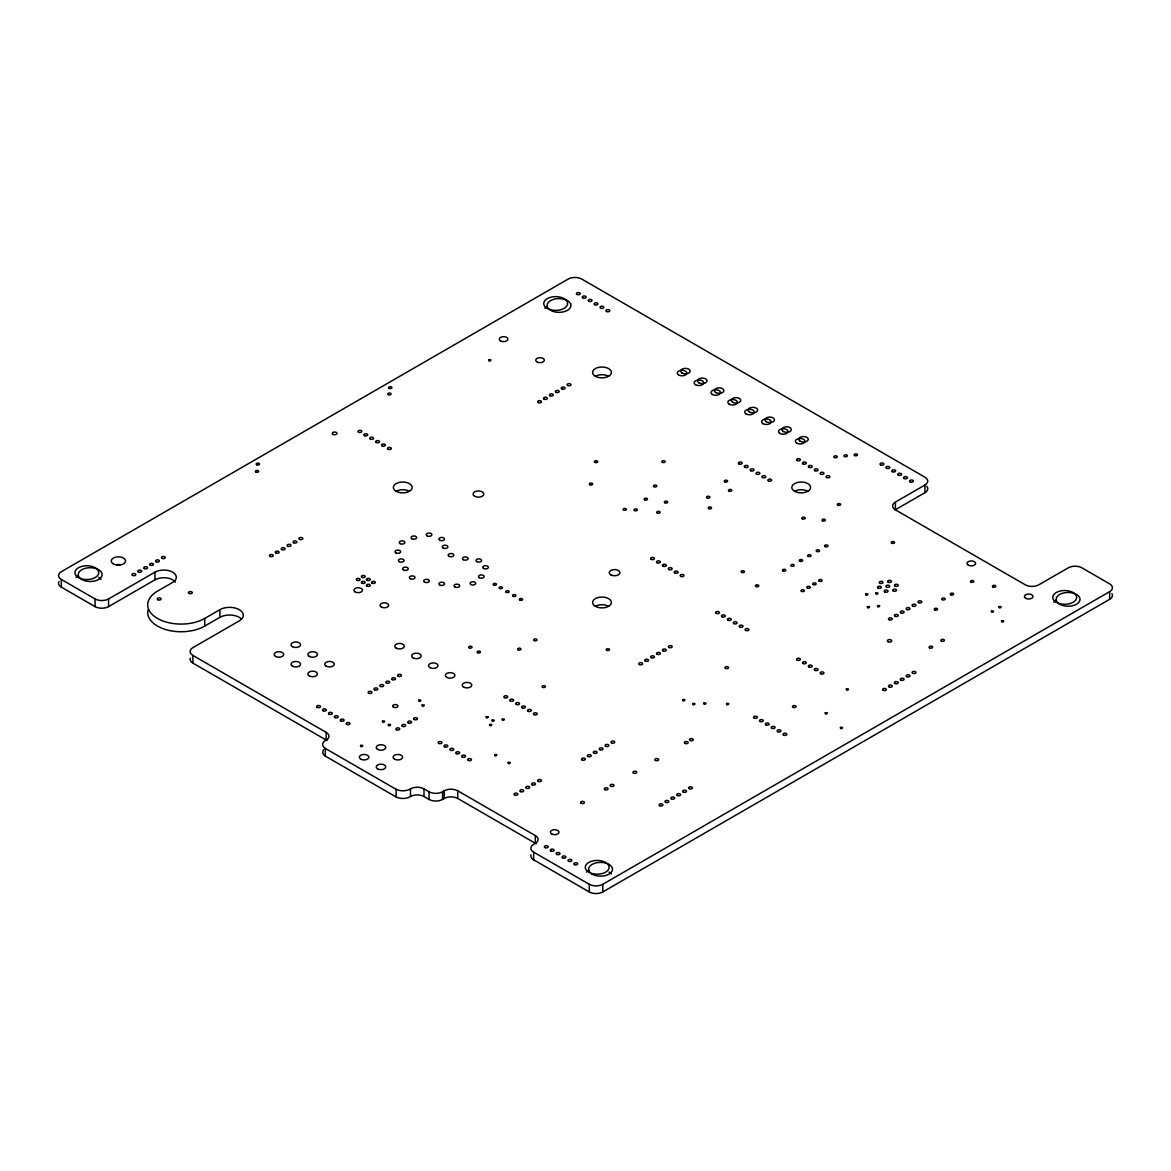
<?xml version="1.0" encoding="UTF-8"?>
<svg xmlns="http://www.w3.org/2000/svg" width="1171" height="1171" viewBox="0 0 1171 1171"><rect width="100%" height="100%" fill="white"/><g stroke="black" fill="none" stroke-linecap="round" stroke-linejoin="round"><path stroke-width="1.5" d="M895.01 509.985A9.544 5.504 0 0 1 895.434 509.722L924.958 492.684L924.958 485.014A9.544 5.504 0 0 0 924.958 477.226L581.709 279.049A9.544 5.504 0 0 0 568.213 279.049L61.346 571.682A9.544 5.504 0 0 0 61.346 579.469L95.085 598.952A9.544 5.504 0 0 0 108.566 598.952L154.953 572.165A12.53 7.231 0 0 1 172.664 572.165A12.53 7.231 0 0 1 172.664 582.397L157.485 591.165A33.403 19.278 0 0 0 157.485 618.434A33.403 19.278 0 0 0 204.72 618.434L219.899 609.667A13.715 7.919 0 0 1 239.294 609.667A13.715 7.919 0 0 1 239.294 620.864L192.908 647.636A9.544 5.504 0 0 0 192.908 655.438L192.908 663.108L326.167 740.028A9.544 5.504 0 0 1 326.987 740.57M59.062 581.475A9.544 5.504 0 0 0 61.346 587.139L95.085 606.622A9.544 5.504 0 0 0 108.566 606.622L154.953 579.835A12.53 7.231 0 0 1 175.387 582.192M148 609.945A33.403 19.278 0 0 0 166.326 629.749A33.403 19.278 0 0 0 204.72 626.09L219.899 617.337A13.715 7.919 0 0 1 241.475 618.976M531.019 854.845A9.544 5.504 0 0 0 533.639 859.821L589.291 891.951A9.544 5.504 0 0 0 602.787 891.951L1109.654 599.318L1109.654 591.648A9.544 5.504 0 0 0 1109.654 583.861L1081.828 567.789A9.544 5.504 0 0 0 1068.333 567.789L1038.809 584.827A9.544 5.504 0 0 1 1025.313 584.827L895.434 509.839A9.544 5.504 0 0 1 895.434 502.052L924.958 485.014M192.908 655.438L326.167 732.373L326.167 740.028A10.158 5.87 0 0 0 325.318 748.43L396.164 789.342A10.158 5.87 0 0 0 410.494 788.844A9.544 5.504 0 0 1 423.99 788.844L429.054 791.772A9.544 5.504 0 0 0 442.55 791.772L444.233 790.791A9.544 5.504 0 0 1 457.729 790.791L535.323 835.596A9.544 5.504 0 0 1 535.323 843.383L533.639 844.364A9.544 5.504 0 0 0 533.639 852.151L533.639 859.821M323.767 749.645A10.158 5.87 0 0 0 325.318 756.1L396.164 796.997A10.158 5.87 0 0 0 410.494 796.514A9.544 5.504 0 0 1 423.99 796.514L429.054 799.442A9.544 5.504 0 0 0 442.55 799.442L444.233 798.461A9.544 5.504 0 0 1 457.729 798.461L535.323 843.266A9.544 5.504 0 0 1 536.142 843.808M533.639 852.151L589.291 884.281A9.544 5.504 0 0 0 602.787 884.281L1109.654 591.648M895.434 502.052L895.434 509.722M602.787 884.281L602.787 891.951M589.291 884.281L589.291 891.951M535.323 835.596L535.323 843.266M457.729 790.791L457.729 798.461M444.233 790.791L444.233 798.461M442.55 791.772L442.55 799.442M429.054 791.772L429.054 799.442M423.99 788.844L423.99 796.514M410.494 788.844L410.494 796.514M396.164 789.342L396.164 796.997M325.318 748.43L325.318 756.1M219.899 609.667L219.899 617.337M204.72 618.434L204.72 626.09M154.953 572.165L154.953 579.835M108.566 598.952L108.566 606.622M95.085 598.952L95.085 606.622M61.346 579.469L61.346 587.139M326.167 732.373A9.544 5.504 0 0 1 326.167 740.16M396.12 491.293A9.397 5.416 0 0 0 411.841 488.863A9.397 5.416 0 0 0 400.336 482.218A9.397 5.416 0 0 0 396.12 491.293A9.397 5.416 0 0 1 409.411 491.293M609.008 872.058A11.93 6.88 0 0 1 611.394 874.034M595.351 606.315A9.397 5.416 0 0 0 611.057 603.885A9.397 5.416 0 0 0 599.552 597.239A9.397 5.416 0 0 0 595.351 606.315A9.397 5.416 0 0 1 608.627 606.315M595.351 376.272A9.397 5.416 0 0 0 611.057 373.842A9.397 5.416 0 0 0 599.552 367.196A9.397 5.416 0 0 0 595.351 376.272A9.397 5.416 0 0 1 608.627 376.272M794.567 491.293A9.397 5.416 0 0 0 810.273 488.863A9.397 5.416 0 0 0 798.783 482.218A9.397 5.416 0 0 0 794.567 491.293A9.397 5.416 0 0 1 807.844 491.293M192.908 663.108A9.544 5.504 0 0 1 190.302 658.131M76.013 577.42A11.93 6.88 0 0 1 78.398 575.459M116.544 564.656A7.158 4.128 0 0 1 120.247 564.656M926.773 486.346A9.544 5.504 0 0 1 924.958 492.684M1111.938 593.653A9.544 5.504 0 0 1 1109.654 599.318M544.852 308.28A11.93 6.88 0 0 1 547.238 306.304M586.378 872.088A11.93 6.88 0 0 1 588.764 870.112M1053.885 602.172A11.93 6.88 0 0 1 1056.271 600.196M98.642 577.405A11.93 6.88 0 0 1 101.028 579.382M488.761 359.775C488.102 363.244 493.913 358.78 488.761 359.775M382.507 721.073C381.834 724.542 387.66 720.063 382.507 721.073M360.58 745.415C359.907 748.884 365.733 744.405 360.58 745.415M388.406 724.483C387.747 727.938 393.558 723.473 388.406 724.483M418.764 700.141C418.106 703.595 423.917 699.131 418.764 700.141M422.145 705.001C421.472 708.47 427.298 703.991 422.145 705.001M486.243 716.696C485.57 720.15 491.396 715.686 486.243 716.696M492.142 720.092C491.483 723.561 497.294 719.096 492.142 720.092M489.61 724.483C488.951 727.938 494.762 723.473 489.61 724.483M502.257 719.126C501.598 722.58 507.409 718.116 502.257 719.126M494.674 754.666C494.016 758.135 499.827 753.67 494.674 754.666M508.17 762.453C507.497 765.922 513.322 761.457 508.17 762.453M682.737 699.643C682.078 703.112 687.889 698.648 682.737 699.643M692.866 703.537C692.207 707.006 698.018 702.541 692.866 703.537M703.83 703.054C703.171 706.523 708.982 702.044 703.83 703.054M726.606 703.537C725.932 707.006 731.758 702.541 726.606 703.537M865.75 593.99C865.091 597.444 870.902 592.98 865.75 593.99M875.879 593.009C875.22 596.478 881.031 592.014 875.879 593.009M867.448 606.651C866.774 610.106 872.6 605.641 867.448 606.651M877.562 605.67C876.903 609.14 882.714 604.66 877.562 605.67M846.355 688.929C845.696 692.398 851.507 687.933 846.355 688.929M825.277 712.788C824.618 716.257 830.429 711.792 825.277 712.788M840.456 727.396C839.797 730.865 845.608 726.401 840.456 727.396M991.413 611.028C990.754 614.497 996.565 610.018 991.413 611.028M999.009 606.651C998.351 610.106 1004.162 605.641 999.009 606.651M1001.542 620.762C1000.868 624.231 1006.694 619.766 1001.542 620.762M674.818 572.956A1.903 1.098 0 0 0 678.009 572.458A1.903 1.098 0 0 0 675.667 571.111A1.903 1.098 0 0 0 674.818 572.956M724.747 481.793A1.669 0.966 0 0 0 727.542 481.369A1.669 0.966 0 0 0 725.493 480.183A1.669 0.966 0 0 0 724.747 481.793M680.717 576.352A1.903 1.098 0 0 0 683.908 575.869A1.903 1.098 0 0 0 681.566 574.522A1.903 1.098 0 0 0 680.717 576.352M918.547 602.655A1.903 1.098 0 0 0 921.738 602.157A1.903 1.098 0 0 0 919.396 600.811A1.903 1.098 0 0 0 918.547 602.655M537.006 361.912A4.289 2.474 0 0 0 544.193 360.814A4.289 2.474 0 0 0 538.923 357.77A4.289 2.474 0 0 0 537.006 361.912M912.648 606.066A1.903 1.098 0 0 0 915.839 605.568A1.903 1.098 0 0 0 913.497 604.221A1.903 1.098 0 0 0 912.648 606.066M519.807 600.123A1.669 0.966 0 0 0 522.603 599.684A1.669 0.966 0 0 0 520.553 598.513A1.669 0.966 0 0 0 519.807 600.123M906.735 609.462A1.903 1.098 0 0 0 909.926 608.979A1.903 1.098 0 0 0 907.598 607.632A1.903 1.098 0 0 0 906.735 609.462M534.137 640.537A1.669 0.966 0 0 0 536.933 640.098A1.669 0.966 0 0 0 534.884 638.927A1.669 0.966 0 0 0 534.137 640.537M1059.638 604.221A11.93 6.88 0 0 0 1079.603 601.133A11.93 6.88 0 0 0 1064.995 592.702A11.93 6.88 0 0 0 1059.638 604.221M592.131 874.137A11.93 6.88 0 0 0 612.096 871.048A11.93 6.88 0 0 0 597.488 862.617A11.93 6.88 0 0 0 592.131 874.137M469.205 647.841A1.669 0.966 0 0 0 472.001 647.402A1.669 0.966 0 0 0 469.952 646.231A1.669 0.966 0 0 0 469.205 647.841M78.398 577.523A11.93 6.88 0 0 0 98.349 574.434A11.93 6.88 0 0 0 83.741 566.003A11.93 6.88 0 0 0 78.398 577.523M113.338 563.895A7.158 4.128 0 0 0 125.312 562.051A7.158 4.128 0 0 0 116.544 556.986A7.158 4.128 0 0 0 113.338 563.895M547.238 308.383A11.93 6.88 0 0 0 567.188 305.294A11.93 6.88 0 0 0 552.58 296.863A11.93 6.88 0 0 0 547.238 308.383M588.764 872.19A11.93 6.88 0 0 0 608.715 869.102A11.93 6.88 0 0 0 594.107 860.67A11.93 6.88 0 0 0 588.764 872.19M1056.271 602.275A11.93 6.88 0 0 0 1076.222 599.186A11.93 6.88 0 0 0 1061.614 590.755A11.93 6.88 0 0 0 1056.271 602.275M550.604 310.33A11.93 6.88 0 0 0 570.555 307.241A11.93 6.88 0 0 0 555.947 298.81A11.93 6.88 0 0 0 550.604 310.33M81.765 579.469A11.93 6.88 0 0 0 101.731 576.381A11.93 6.88 0 0 0 87.122 567.95A11.93 6.88 0 0 0 81.765 579.469M888.013 641.708A2.152 1.244 0 0 0 891.614 641.152A2.152 1.244 0 0 0 888.979 639.629A2.152 1.244 0 0 0 888.013 641.708M551.687 833.942A4.289 2.474 0 0 0 558.86 832.83A4.289 2.474 0 0 0 553.605 829.785A4.289 2.474 0 0 0 551.687 833.942M968.315 565.154A4.289 2.474 0 0 0 975.487 564.041A4.289 2.474 0 0 0 970.232 561.011A4.289 2.474 0 0 0 968.315 565.154M1025.65 598.264A4.289 2.474 0 0 0 1032.837 597.151A4.289 2.474 0 0 0 1027.582 594.121A4.289 2.474 0 0 0 1025.65 598.264M332.915 434.368A2.386 1.376 0 0 0 336.897 433.753A2.386 1.376 0 0 0 333.984 432.07A2.386 1.376 0 0 0 332.915 434.368M381.322 607.032A4.289 2.474 0 0 0 388.509 605.919A4.289 2.474 0 0 0 383.239 602.889A4.289 2.474 0 0 0 381.322 607.032M393.471 707.138A2.62 1.508 0 0 0 397.847 706.464A2.62 1.508 0 0 0 394.642 704.605A2.62 1.508 0 0 0 393.471 707.138M355.179 591.941A4.289 2.474 0 0 0 362.351 590.828A4.289 2.474 0 0 0 357.096 587.798A4.289 2.474 0 0 0 355.179 591.941M477.636 652.701A1.669 0.966 0 0 0 480.432 652.276A1.669 0.966 0 0 0 478.383 651.091A1.669 0.966 0 0 0 477.636 652.701M518.109 649.788A1.669 0.966 0 0 0 520.905 649.349A1.669 0.966 0 0 0 518.855 648.178A1.669 0.966 0 0 0 518.109 649.788M942.333 599.64A1.669 0.966 0 0 0 945.129 599.201A1.669 0.966 0 0 0 943.079 598.015A1.669 0.966 0 0 0 942.333 599.64M802.325 518.812A1.669 0.966 0 0 0 805.121 518.372A1.669 0.966 0 0 0 803.072 517.187A1.669 0.966 0 0 0 802.325 518.812M834.381 457.451A1.669 0.966 0 0 0 837.177 457.027A1.669 0.966 0 0 0 835.128 455.841A1.669 0.966 0 0 0 834.381 457.451M891.731 543.154A1.669 0.966 0 0 0 894.527 542.715A1.669 0.966 0 0 0 892.478 541.544A1.669 0.966 0 0 0 891.731 543.154M544.939 847.57A1.903 1.098 0 0 0 548.13 847.072A1.903 1.098 0 0 0 545.788 845.725A1.903 1.098 0 0 0 544.939 847.57M550.838 850.98A1.903 1.098 0 0 0 554.029 850.483A1.903 1.098 0 0 0 551.687 849.136A1.903 1.098 0 0 0 550.838 850.98M556.737 854.391A1.903 1.098 0 0 0 559.928 853.893A1.903 1.098 0 0 0 557.601 852.547A1.903 1.098 0 0 0 556.737 854.391M562.651 857.801A1.903 1.098 0 0 0 565.842 857.304A1.903 1.098 0 0 0 563.5 855.957A1.903 1.098 0 0 0 562.651 857.801M568.55 861.197A1.903 1.098 0 0 0 571.741 860.714A1.903 1.098 0 0 0 569.399 859.368A1.903 1.098 0 0 0 568.55 861.197M574.449 864.608A1.903 1.098 0 0 0 577.64 864.125A1.903 1.098 0 0 0 575.312 862.764A1.903 1.098 0 0 0 574.449 864.608M581.197 803.262A1.903 1.098 0 0 0 584.388 802.764A1.903 1.098 0 0 0 582.06 801.418A1.903 1.098 0 0 0 581.197 803.262M604.822 789.62A1.903 1.098 0 0 0 607.998 789.137A1.903 1.098 0 0 0 605.67 787.79A1.903 1.098 0 0 0 604.822 789.62M610.72 786.224A1.903 1.098 0 0 0 613.911 785.726A1.903 1.098 0 0 0 611.569 784.38A1.903 1.098 0 0 0 610.72 786.224M633.496 773.065A1.903 1.098 0 0 0 636.673 772.582A1.903 1.098 0 0 0 634.345 771.235A1.903 1.098 0 0 0 633.496 773.065M655.423 760.418A1.903 1.098 0 0 0 658.6 759.92A1.903 1.098 0 0 0 656.272 758.574A1.903 1.098 0 0 0 655.423 760.418M684.933 743.365A1.903 1.098 0 0 0 688.124 742.882A1.903 1.098 0 0 0 685.796 741.536A1.903 1.098 0 0 0 684.933 743.365M689.997 740.453A1.903 1.098 0 0 0 693.188 739.955A1.903 1.098 0 0 0 690.846 738.608A1.903 1.098 0 0 0 689.997 740.453M157.822 599.728A1.903 1.098 0 0 0 161.013 599.23A1.903 1.098 0 0 0 158.685 597.883A1.903 1.098 0 0 0 157.822 599.728M189.029 593.404A1.903 1.098 0 0 0 192.22 592.907A1.903 1.098 0 0 0 189.892 591.56A1.903 1.098 0 0 0 189.029 593.404M162.052 558.347A1.903 1.098 0 0 0 165.228 557.85A1.903 1.098 0 0 0 162.901 556.503A1.903 1.098 0 0 0 162.052 558.347M156.138 561.743A1.903 1.098 0 0 0 159.329 561.26A1.903 1.098 0 0 0 157.002 559.914A1.903 1.098 0 0 0 156.138 561.743M150.239 565.154A1.903 1.098 0 0 0 153.43 564.671A1.903 1.098 0 0 0 151.088 563.324A1.903 1.098 0 0 0 150.239 565.154M144.34 568.564A1.903 1.098 0 0 0 147.517 568.067A1.903 1.098 0 0 0 145.189 566.72A1.903 1.098 0 0 0 144.34 568.564M138.427 571.975A1.903 1.098 0 0 0 141.618 571.477A1.903 1.098 0 0 0 139.29 570.131A1.903 1.098 0 0 0 138.427 571.975M893.253 590.96A1.903 1.098 0 0 0 896.444 590.477A1.903 1.098 0 0 0 894.102 589.13A1.903 1.098 0 0 0 893.253 590.96M886.506 587.066A1.903 1.098 0 0 0 889.697 586.583A1.903 1.098 0 0 0 887.355 585.222A1.903 1.098 0 0 0 886.506 587.066M879.758 583.173A1.903 1.098 0 0 0 882.949 582.675A1.903 1.098 0 0 0 880.607 581.328A1.903 1.098 0 0 0 879.758 583.173M894.937 586.1A1.903 1.098 0 0 0 898.128 585.602A1.903 1.098 0 0 0 895.786 584.256A1.903 1.098 0 0 0 894.937 586.1M888.189 582.207A1.903 1.098 0 0 0 891.38 581.709A1.903 1.098 0 0 0 889.038 580.362A1.903 1.098 0 0 0 888.189 582.207M884.808 591.941A1.903 1.098 0 0 0 887.999 591.443A1.903 1.098 0 0 0 885.671 590.096A1.903 1.098 0 0 0 884.808 591.941M878.06 588.047A1.903 1.098 0 0 0 881.251 587.549A1.903 1.098 0 0 0 878.923 586.203A1.903 1.098 0 0 0 878.06 588.047M372.041 583.173A1.903 1.098 0 0 0 375.232 582.675A1.903 1.098 0 0 0 372.905 581.328A1.903 1.098 0 0 0 372.041 583.173M366.977 586.1A1.903 1.098 0 0 0 370.168 585.602A1.903 1.098 0 0 0 367.84 584.256A1.903 1.098 0 0 0 366.977 586.1M361.927 583.173A1.903 1.098 0 0 0 365.118 582.675A1.903 1.098 0 0 0 362.776 581.328A1.903 1.098 0 0 0 361.927 583.173M366.977 580.26A1.903 1.098 0 0 0 370.168 579.762A1.903 1.098 0 0 0 367.84 578.415A1.903 1.098 0 0 0 366.977 580.26M361.927 577.332A1.903 1.098 0 0 0 365.118 576.835A1.903 1.098 0 0 0 362.776 575.488A1.903 1.098 0 0 0 361.927 577.332M356.862 580.26A1.903 1.098 0 0 0 360.053 579.762A1.903 1.098 0 0 0 357.711 578.415A1.903 1.098 0 0 0 356.862 580.26M358.546 432.231A1.903 1.098 0 0 0 361.737 431.733A1.903 1.098 0 0 0 359.409 430.386A1.903 1.098 0 0 0 358.546 432.231M364.459 435.641A1.903 1.098 0 0 0 367.65 435.144A1.903 1.098 0 0 0 365.308 433.797A1.903 1.098 0 0 0 364.459 435.641M370.358 439.052A1.903 1.098 0 0 0 373.549 438.554A1.903 1.098 0 0 0 371.207 437.207A1.903 1.098 0 0 0 370.358 439.052M376.257 442.462A1.903 1.098 0 0 0 379.448 441.965A1.903 1.098 0 0 0 377.121 440.618A1.903 1.098 0 0 0 376.257 442.462M382.17 445.858A1.903 1.098 0 0 0 385.347 445.375A1.903 1.098 0 0 0 383.019 444.029A1.903 1.098 0 0 0 382.17 445.858M388.069 449.269A1.903 1.098 0 0 0 391.26 448.786A1.903 1.098 0 0 0 388.918 447.424A1.903 1.098 0 0 0 388.069 449.269M567.701 385.493A1.903 1.098 0 0 0 570.892 384.996A1.903 1.098 0 0 0 568.564 383.649A1.903 1.098 0 0 0 567.701 385.493M561.802 388.889A1.903 1.098 0 0 0 564.993 388.406A1.903 1.098 0 0 0 562.651 387.059A1.903 1.098 0 0 0 561.802 388.889M555.903 392.3A1.903 1.098 0 0 0 559.094 391.817A1.903 1.098 0 0 0 556.752 390.455A1.903 1.098 0 0 0 555.903 392.3M549.989 395.71A1.903 1.098 0 0 0 553.18 395.213A1.903 1.098 0 0 0 550.853 393.866A1.903 1.098 0 0 0 549.989 395.71M544.091 399.121A1.903 1.098 0 0 0 547.281 398.623A1.903 1.098 0 0 0 544.939 397.276A1.903 1.098 0 0 0 544.091 399.121M538.192 402.531A1.903 1.098 0 0 0 541.383 402.034A1.903 1.098 0 0 0 539.041 400.687A1.903 1.098 0 0 0 538.192 402.531M738.916 463.877A1.903 1.098 0 0 0 742.107 463.394A1.903 1.098 0 0 0 739.765 462.033A1.903 1.098 0 0 0 738.916 463.877M744.815 467.288A1.903 1.098 0 0 0 748.006 466.79A1.903 1.098 0 0 0 745.664 465.443A1.903 1.098 0 0 0 744.815 467.288M750.713 470.698A1.903 1.098 0 0 0 753.904 470.2A1.903 1.098 0 0 0 751.577 468.854A1.903 1.098 0 0 0 750.713 470.698M756.627 474.109A1.903 1.098 0 0 0 759.818 473.611A1.903 1.098 0 0 0 757.476 472.264A1.903 1.098 0 0 0 756.627 474.109M762.526 477.519A1.903 1.098 0 0 0 765.717 477.021A1.903 1.098 0 0 0 763.375 475.675A1.903 1.098 0 0 0 762.526 477.519M768.425 480.915A1.903 1.098 0 0 0 771.616 480.432A1.903 1.098 0 0 0 769.288 479.085A1.903 1.098 0 0 0 768.425 480.915M797.1 460.466A1.903 1.098 0 0 0 800.291 459.983A1.903 1.098 0 0 0 797.963 458.637A1.903 1.098 0 0 0 797.1 460.466M803.013 463.877A1.903 1.098 0 0 0 806.19 463.394A1.903 1.098 0 0 0 803.862 462.033A1.903 1.098 0 0 0 803.013 463.877M808.912 467.288A1.903 1.098 0 0 0 812.103 466.79A1.903 1.098 0 0 0 809.761 465.443A1.903 1.098 0 0 0 808.912 467.288M814.811 470.698A1.903 1.098 0 0 0 818.002 470.2A1.903 1.098 0 0 0 815.675 468.854A1.903 1.098 0 0 0 814.811 470.698M820.725 474.109A1.903 1.098 0 0 0 823.901 473.611A1.903 1.098 0 0 0 821.574 472.264A1.903 1.098 0 0 0 820.725 474.109M826.624 477.519A1.903 1.098 0 0 0 829.815 477.021A1.903 1.098 0 0 0 827.473 475.675A1.903 1.098 0 0 0 826.624 477.519M132.528 575.385A1.903 1.098 0 0 0 135.719 574.888A1.903 1.098 0 0 0 133.377 573.541A1.903 1.098 0 0 0 132.528 575.385M438.671 743.365A1.903 1.098 0 0 0 441.862 742.882A1.903 1.098 0 0 0 439.52 741.536A1.903 1.098 0 0 0 438.671 743.365M444.57 746.776A1.903 1.098 0 0 0 447.761 746.278A1.903 1.098 0 0 0 445.434 744.932A1.903 1.098 0 0 0 444.57 746.776M450.484 750.187A1.903 1.098 0 0 0 453.66 749.689A1.903 1.098 0 0 0 451.333 748.342A1.903 1.098 0 0 0 450.484 750.187M456.383 753.597A1.903 1.098 0 0 0 459.574 753.099A1.903 1.098 0 0 0 457.232 751.753A1.903 1.098 0 0 0 456.383 753.597M462.282 757.008A1.903 1.098 0 0 0 465.473 756.51A1.903 1.098 0 0 0 463.145 755.163A1.903 1.098 0 0 0 462.282 757.008M468.195 760.418A1.903 1.098 0 0 0 471.371 759.92A1.903 1.098 0 0 0 469.044 758.574A1.903 1.098 0 0 0 468.195 760.418M317.224 707.343A1.903 1.098 0 0 0 320.415 706.845A1.903 1.098 0 0 0 318.073 705.498A1.903 1.098 0 0 0 317.224 707.343M323.123 710.753A1.903 1.098 0 0 0 326.314 710.255A1.903 1.098 0 0 0 323.986 708.909A1.903 1.098 0 0 0 323.123 710.753M329.036 714.149A1.903 1.098 0 0 0 332.227 713.666A1.903 1.098 0 0 0 329.885 712.319A1.903 1.098 0 0 0 329.036 714.149M334.935 717.56A1.903 1.098 0 0 0 338.126 717.076A1.903 1.098 0 0 0 335.784 715.715A1.903 1.098 0 0 0 334.935 717.56M340.834 720.97A1.903 1.098 0 0 0 344.025 720.472A1.903 1.098 0 0 0 341.698 719.126A1.903 1.098 0 0 0 340.834 720.97M346.748 724.381A1.903 1.098 0 0 0 349.939 723.883A1.903 1.098 0 0 0 347.597 722.536A1.903 1.098 0 0 0 346.748 724.381M414.212 719.506A1.903 1.098 0 0 0 417.403 719.023A1.903 1.098 0 0 0 415.061 717.677A1.903 1.098 0 0 0 414.212 719.506M408.313 722.917A1.903 1.098 0 0 0 411.504 722.419A1.903 1.098 0 0 0 409.162 721.073A1.903 1.098 0 0 0 408.313 722.917M402.4 726.327A1.903 1.098 0 0 0 405.59 725.83A1.903 1.098 0 0 0 403.263 724.483A1.903 1.098 0 0 0 402.4 726.327M396.501 729.738A1.903 1.098 0 0 0 399.692 729.24A1.903 1.098 0 0 0 397.35 727.894A1.903 1.098 0 0 0 396.501 729.738M398.184 676.179A1.903 1.098 0 0 0 401.375 675.682A1.903 1.098 0 0 0 399.048 674.335A1.903 1.098 0 0 0 398.184 676.179M392.285 679.59A1.903 1.098 0 0 0 395.476 679.092A1.903 1.098 0 0 0 393.134 677.746A1.903 1.098 0 0 0 392.285 679.59M386.386 682.986A1.903 1.098 0 0 0 389.577 682.503A1.903 1.098 0 0 0 387.235 681.156A1.903 1.098 0 0 0 386.386 682.986M380.473 686.396A1.903 1.098 0 0 0 383.664 685.913A1.903 1.098 0 0 0 381.336 684.567A1.903 1.098 0 0 0 380.473 686.396M374.574 689.807A1.903 1.098 0 0 0 377.765 689.309A1.903 1.098 0 0 0 375.423 687.963A1.903 1.098 0 0 0 374.574 689.807M368.675 693.217A1.903 1.098 0 0 0 371.866 692.72A1.903 1.098 0 0 0 369.524 691.373A1.903 1.098 0 0 0 368.675 693.217M504.452 697.594A1.903 1.098 0 0 0 507.643 697.111A1.903 1.098 0 0 0 505.301 695.764A1.903 1.098 0 0 0 504.452 697.594M510.351 701.005A1.903 1.098 0 0 0 513.542 700.521A1.903 1.098 0 0 0 511.215 699.16A1.903 1.098 0 0 0 510.351 701.005M516.265 704.415A1.903 1.098 0 0 0 519.456 703.917A1.903 1.098 0 0 0 517.114 702.571A1.903 1.098 0 0 0 516.265 704.415M522.164 707.826A1.903 1.098 0 0 0 525.355 707.328A1.903 1.098 0 0 0 523.013 705.981A1.903 1.098 0 0 0 522.164 707.826M528.062 711.236A1.903 1.098 0 0 0 531.253 710.738A1.903 1.098 0 0 0 528.926 709.392A1.903 1.098 0 0 0 528.062 711.236M533.976 714.647A1.903 1.098 0 0 0 537.167 714.149A1.903 1.098 0 0 0 534.825 712.802A1.903 1.098 0 0 0 533.976 714.647M270.003 556.401A1.903 1.098 0 0 0 273.18 555.903A1.903 1.098 0 0 0 270.852 554.556A1.903 1.098 0 0 0 270.003 556.401M275.902 552.99A1.903 1.098 0 0 0 279.093 552.492A1.903 1.098 0 0 0 276.751 551.146A1.903 1.098 0 0 0 275.902 552.99M281.801 549.58A1.903 1.098 0 0 0 284.992 549.082A1.903 1.098 0 0 0 282.665 547.735A1.903 1.098 0 0 0 281.801 549.58M287.7 546.169A1.903 1.098 0 0 0 290.891 545.671A1.903 1.098 0 0 0 288.564 544.325A1.903 1.098 0 0 0 287.7 546.169M293.614 542.759A1.903 1.098 0 0 0 296.805 542.261A1.903 1.098 0 0 0 294.463 540.914A1.903 1.098 0 0 0 293.614 542.759M299.513 539.348A1.903 1.098 0 0 0 302.704 538.865A1.903 1.098 0 0 0 300.361 537.504A1.903 1.098 0 0 0 299.513 539.348M668.904 647.446A1.903 1.098 0 0 0 672.095 646.948A1.903 1.098 0 0 0 669.768 645.602A1.903 1.098 0 0 0 668.904 647.446M663.006 650.856A1.903 1.098 0 0 0 666.197 650.359A1.903 1.098 0 0 0 663.855 649.012A1.903 1.098 0 0 0 663.006 650.856M657.107 654.267A1.903 1.098 0 0 0 660.298 653.769A1.903 1.098 0 0 0 657.956 652.423A1.903 1.098 0 0 0 657.107 654.267M651.193 657.678A1.903 1.098 0 0 0 654.384 657.18A1.903 1.098 0 0 0 652.057 655.833A1.903 1.098 0 0 0 651.193 657.678M645.294 661.088A1.903 1.098 0 0 0 648.485 660.59A1.903 1.098 0 0 0 646.158 659.244A1.903 1.098 0 0 0 645.294 661.088M639.395 664.484A1.903 1.098 0 0 0 642.586 664.001A1.903 1.098 0 0 0 640.244 662.654A1.903 1.098 0 0 0 639.395 664.484M716.14 613.37A1.903 1.098 0 0 0 719.331 612.872A1.903 1.098 0 0 0 716.989 611.525A1.903 1.098 0 0 0 716.14 613.37M722.039 616.766A1.903 1.098 0 0 0 725.23 616.283A1.903 1.098 0 0 0 722.902 614.936A1.903 1.098 0 0 0 722.039 616.766M727.952 620.176A1.903 1.098 0 0 0 731.143 619.693A1.903 1.098 0 0 0 728.801 618.332A1.903 1.098 0 0 0 727.952 620.176M733.851 623.587A1.903 1.098 0 0 0 737.042 623.089A1.903 1.098 0 0 0 734.7 621.742A1.903 1.098 0 0 0 733.851 623.587M739.75 626.997A1.903 1.098 0 0 0 742.941 626.5A1.903 1.098 0 0 0 740.614 625.153A1.903 1.098 0 0 0 739.75 626.997M745.664 630.408A1.903 1.098 0 0 0 748.84 629.91A1.903 1.098 0 0 0 746.513 628.564A1.903 1.098 0 0 0 745.664 630.408M797.1 660.107A1.903 1.098 0 0 0 800.291 659.61A1.903 1.098 0 0 0 797.963 658.263A1.903 1.098 0 0 0 797.1 660.107M803.013 663.518A1.903 1.098 0 0 0 806.19 663.02A1.903 1.098 0 0 0 803.862 661.674A1.903 1.098 0 0 0 803.013 663.518M808.912 666.928A1.903 1.098 0 0 0 812.103 666.431A1.903 1.098 0 0 0 809.761 665.084A1.903 1.098 0 0 0 808.912 666.928M814.811 670.339A1.903 1.098 0 0 0 818.002 669.841A1.903 1.098 0 0 0 815.675 668.495A1.903 1.098 0 0 0 814.811 670.339M820.725 673.735A1.903 1.098 0 0 0 823.901 673.252A1.903 1.098 0 0 0 821.574 671.905A1.903 1.098 0 0 0 820.725 673.735M883.124 690.29A1.903 1.098 0 0 0 886.315 689.807A1.903 1.098 0 0 0 883.988 688.46A1.903 1.098 0 0 0 883.124 690.29M889.038 686.894A1.903 1.098 0 0 0 892.214 686.396A1.903 1.098 0 0 0 889.887 685.05A1.903 1.098 0 0 0 889.038 686.894M894.937 683.483A1.903 1.098 0 0 0 898.128 682.986A1.903 1.098 0 0 0 895.786 681.639A1.903 1.098 0 0 0 894.937 683.483M900.836 680.073A1.903 1.098 0 0 0 904.027 679.575A1.903 1.098 0 0 0 901.699 678.229A1.903 1.098 0 0 0 900.836 680.073M906.735 676.662A1.903 1.098 0 0 0 909.926 676.165A1.903 1.098 0 0 0 907.598 674.818A1.903 1.098 0 0 0 906.735 676.662M912.648 673.252A1.903 1.098 0 0 0 915.839 672.754A1.903 1.098 0 0 0 913.497 671.407A1.903 1.098 0 0 0 912.648 673.252M689.148 788.654A1.903 1.098 0 0 0 692.339 788.156A1.903 1.098 0 0 0 690.012 786.81A1.903 1.098 0 0 0 689.148 788.654M659.639 805.692A1.903 1.098 0 0 0 662.83 805.209A1.903 1.098 0 0 0 660.488 803.848A1.903 1.098 0 0 0 659.639 805.692M665.538 802.281A1.903 1.098 0 0 0 668.729 801.798A1.903 1.098 0 0 0 666.387 800.452A1.903 1.098 0 0 0 665.538 802.281M671.437 798.885A1.903 1.098 0 0 0 674.628 798.388A1.903 1.098 0 0 0 672.3 797.041A1.903 1.098 0 0 0 671.437 798.885M677.35 795.475A1.903 1.098 0 0 0 680.541 794.977A1.903 1.098 0 0 0 678.199 793.631A1.903 1.098 0 0 0 677.35 795.475M683.249 792.064A1.903 1.098 0 0 0 686.44 791.567A1.903 1.098 0 0 0 684.098 790.22A1.903 1.098 0 0 0 683.249 792.064M754.095 718.057A1.903 1.098 0 0 0 757.286 717.56A1.903 1.098 0 0 0 754.944 716.213A1.903 1.098 0 0 0 754.095 718.057M759.994 721.453A1.903 1.098 0 0 0 763.185 720.97A1.903 1.098 0 0 0 760.843 719.623A1.903 1.098 0 0 0 759.994 721.453M765.893 724.864A1.903 1.098 0 0 0 769.084 724.381A1.903 1.098 0 0 0 766.756 723.019A1.903 1.098 0 0 0 765.893 724.864M771.806 728.274A1.903 1.098 0 0 0 774.997 727.777A1.903 1.098 0 0 0 772.655 726.43A1.903 1.098 0 0 0 771.806 728.274M777.705 731.685A1.903 1.098 0 0 0 780.896 731.187A1.903 1.098 0 0 0 778.554 729.84A1.903 1.098 0 0 0 777.705 731.685M783.604 735.095A1.903 1.098 0 0 0 786.795 734.598A1.903 1.098 0 0 0 784.468 733.251A1.903 1.098 0 0 0 783.604 735.095M651.193 559.314A1.903 1.098 0 0 0 654.384 558.816A1.903 1.098 0 0 0 652.057 557.469A1.903 1.098 0 0 0 651.193 559.314M657.107 562.724A1.903 1.098 0 0 0 660.298 562.226A1.903 1.098 0 0 0 657.956 560.88A1.903 1.098 0 0 0 657.107 562.724M663.006 566.135A1.903 1.098 0 0 0 666.197 565.637A1.903 1.098 0 0 0 663.855 564.29A1.903 1.098 0 0 0 663.006 566.135M668.904 569.545A1.903 1.098 0 0 0 672.095 569.047A1.903 1.098 0 0 0 669.768 567.701A1.903 1.098 0 0 0 668.904 569.545M900.836 612.872A1.903 1.098 0 0 0 904.027 612.389A1.903 1.098 0 0 0 901.699 611.028A1.903 1.098 0 0 0 900.836 612.872M894.937 616.283A1.903 1.098 0 0 0 898.128 615.785A1.903 1.098 0 0 0 895.786 614.438A1.903 1.098 0 0 0 894.937 616.283M889.038 619.693A1.903 1.098 0 0 0 892.214 619.196A1.903 1.098 0 0 0 889.887 617.849A1.903 1.098 0 0 0 889.038 619.693M576.981 294.433A1.903 1.098 0 0 0 580.172 293.936A1.903 1.098 0 0 0 577.845 292.589A1.903 1.098 0 0 0 576.981 294.433M582.88 297.844A1.903 1.098 0 0 0 586.071 297.346A1.903 1.098 0 0 0 583.744 296A1.903 1.098 0 0 0 582.88 297.844M588.793 301.254A1.903 1.098 0 0 0 591.984 300.757A1.903 1.098 0 0 0 589.642 299.41A1.903 1.098 0 0 0 588.793 301.254M594.692 304.665A1.903 1.098 0 0 0 597.883 304.167A1.903 1.098 0 0 0 595.556 302.821A1.903 1.098 0 0 0 594.692 304.665M600.591 308.061A1.903 1.098 0 0 0 603.782 307.578A1.903 1.098 0 0 0 601.455 306.231A1.903 1.098 0 0 0 600.591 308.061M606.505 311.471A1.903 1.098 0 0 0 609.696 310.988A1.903 1.098 0 0 0 607.354 309.627A1.903 1.098 0 0 0 606.505 311.471M880.592 464.858A1.903 1.098 0 0 0 883.783 464.36A1.903 1.098 0 0 0 881.456 463.013A1.903 1.098 0 0 0 880.592 464.858M886.506 468.268A1.903 1.098 0 0 0 889.697 467.771A1.903 1.098 0 0 0 887.355 466.424A1.903 1.098 0 0 0 886.506 468.268M892.404 471.664A1.903 1.098 0 0 0 895.595 471.181A1.903 1.098 0 0 0 893.253 469.834A1.903 1.098 0 0 0 892.404 471.664M898.303 475.075A1.903 1.098 0 0 0 901.494 474.592A1.903 1.098 0 0 0 899.167 473.245A1.903 1.098 0 0 0 898.303 475.075M904.217 478.485A1.903 1.098 0 0 0 907.408 477.988A1.903 1.098 0 0 0 905.066 476.641A1.903 1.098 0 0 0 904.217 478.485M611.555 742.882A1.903 1.098 0 0 0 614.746 742.385A1.903 1.098 0 0 0 612.418 741.038A1.903 1.098 0 0 0 611.555 742.882M605.656 746.293A1.903 1.098 0 0 0 608.847 745.795A1.903 1.098 0 0 0 606.519 744.449A1.903 1.098 0 0 0 605.656 746.293M599.757 749.703A1.903 1.098 0 0 0 602.948 749.206A1.903 1.098 0 0 0 600.606 747.859A1.903 1.098 0 0 0 599.757 749.703M593.858 753.114A1.903 1.098 0 0 0 597.034 752.616A1.903 1.098 0 0 0 594.707 751.27A1.903 1.098 0 0 0 593.858 753.114M587.944 756.51A1.903 1.098 0 0 0 591.135 756.027A1.903 1.098 0 0 0 588.808 754.68A1.903 1.098 0 0 0 587.944 756.51M582.046 759.92A1.903 1.098 0 0 0 585.237 759.437A1.903 1.098 0 0 0 582.895 758.091A1.903 1.098 0 0 0 582.046 759.92M514.567 794.977A1.903 1.098 0 0 0 517.758 794.494A1.903 1.098 0 0 0 515.43 793.148A1.903 1.098 0 0 0 514.567 794.977M520.48 791.581A1.903 1.098 0 0 0 523.671 791.084A1.903 1.098 0 0 0 521.329 789.737A1.903 1.098 0 0 0 520.48 791.581M526.379 788.171A1.903 1.098 0 0 0 529.57 787.673A1.903 1.098 0 0 0 527.243 786.327A1.903 1.098 0 0 0 526.379 788.171M532.278 784.76A1.903 1.098 0 0 0 535.469 784.263A1.903 1.098 0 0 0 533.142 782.916A1.903 1.098 0 0 0 532.278 784.76M538.192 781.35A1.903 1.098 0 0 0 541.383 780.852A1.903 1.098 0 0 0 539.041 779.505A1.903 1.098 0 0 0 538.192 781.35M910.116 481.896A1.903 1.098 0 0 0 913.307 481.398A1.903 1.098 0 0 0 910.965 480.051A1.903 1.098 0 0 0 910.116 481.896M513.059 596.229A1.669 0.966 0 0 0 515.855 595.79A1.669 0.966 0 0 0 513.806 594.605A1.669 0.966 0 0 0 513.059 596.229M807.39 587.944A1.669 0.966 0 0 0 810.186 587.52A1.669 0.966 0 0 0 808.136 586.334A1.669 0.966 0 0 0 807.39 587.944M657.268 512.957A1.669 0.966 0 0 0 660.063 512.532A1.669 0.966 0 0 0 658.014 511.346A1.669 0.966 0 0 0 657.268 512.957M499.563 588.442A1.669 0.966 0 0 0 502.359 588.003A1.669 0.966 0 0 0 500.31 586.817A1.669 0.966 0 0 0 499.563 588.442M634.492 510.527A1.669 0.966 0 0 0 637.302 510.102A1.669 0.966 0 0 0 635.253 508.917A1.669 0.966 0 0 0 634.492 510.527M589.803 484.721A1.669 0.966 0 0 0 592.599 484.296A1.669 0.966 0 0 0 590.55 483.111A1.669 0.966 0 0 0 589.803 484.721M801.491 591.355A1.669 0.966 0 0 0 804.287 590.931A1.669 0.966 0 0 0 802.237 589.745A1.669 0.966 0 0 0 801.491 591.355M410.201 578.679A2.81 1.625 0 0 0 414.915 577.947A2.81 1.625 0 0 0 411.46 575.956A2.81 1.625 0 0 0 410.201 578.679M403.453 569.911A2.81 1.625 0 0 0 408.167 569.179A2.81 1.625 0 0 0 404.712 567.188A2.81 1.625 0 0 0 403.453 569.911M424.531 582.089A2.81 1.625 0 0 0 429.245 581.358A2.81 1.625 0 0 0 425.79 579.367A2.81 1.625 0 0 0 424.531 582.089M399.238 561.641A2.81 1.625 0 0 0 403.951 560.909A2.81 1.625 0 0 0 400.497 558.918A2.81 1.625 0 0 0 399.238 561.641M439.711 585.002A2.81 1.625 0 0 0 444.424 584.285A2.81 1.625 0 0 0 440.969 582.28A2.81 1.625 0 0 0 439.711 585.002M454.89 586.949A2.81 1.625 0 0 0 459.603 586.232A2.81 1.625 0 0 0 456.163 584.227A2.81 1.625 0 0 0 454.89 586.949M395.857 552.873A2.81 1.625 0 0 0 400.57 552.141A2.81 1.625 0 0 0 397.115 550.15A2.81 1.625 0 0 0 395.857 552.873M470.918 584.519A2.81 1.625 0 0 0 475.631 583.787A2.81 1.625 0 0 0 472.176 581.797A2.81 1.625 0 0 0 470.918 584.519M400.072 543.622A2.81 1.625 0 0 0 404.785 542.89A2.81 1.625 0 0 0 401.331 540.9A2.81 1.625 0 0 0 400.072 543.622M479.349 577.698A2.81 1.625 0 0 0 484.062 576.981A2.81 1.625 0 0 0 480.608 574.976A2.81 1.625 0 0 0 479.349 577.698M411.885 538.748A2.81 1.625 0 0 0 416.598 538.016A2.81 1.625 0 0 0 413.143 536.025A2.81 1.625 0 0 0 411.885 538.748M483.564 568.447A2.81 1.625 0 0 0 488.278 567.73A2.81 1.625 0 0 0 484.838 565.725A2.81 1.625 0 0 0 483.564 568.447M427.064 535.835A2.81 1.625 0 0 0 431.777 535.103A2.81 1.625 0 0 0 428.323 533.112A2.81 1.625 0 0 0 427.064 535.835M439.711 540.212A2.81 1.625 0 0 0 444.424 539.48A2.81 1.625 0 0 0 440.969 537.489A2.81 1.625 0 0 0 439.711 540.212M476.817 561.641A2.81 1.625 0 0 0 481.53 560.909A2.81 1.625 0 0 0 478.09 558.918A2.81 1.625 0 0 0 476.817 561.641M463.321 559.694A2.81 1.625 0 0 0 468.034 558.962A2.81 1.625 0 0 0 464.594 556.972A2.81 1.625 0 0 0 463.321 559.694M443.092 547.999A2.81 1.625 0 0 0 447.805 547.267A2.81 1.625 0 0 0 444.351 545.276A2.81 1.625 0 0 0 443.092 547.999M448.991 556.284A2.81 1.625 0 0 0 453.704 555.552A2.81 1.625 0 0 0 450.25 553.561A2.81 1.625 0 0 0 448.991 556.284M934.736 609.857A1.669 0.966 0 0 0 937.532 609.432A1.669 0.966 0 0 0 935.483 608.247A1.669 0.966 0 0 0 934.736 609.857M825.101 546.564A1.669 0.966 0 0 0 827.897 546.125A1.669 0.966 0 0 0 825.848 544.939A1.669 0.966 0 0 0 825.101 546.564M728.962 491.059A1.669 0.966 0 0 0 731.758 490.62A1.669 0.966 0 0 0 729.709 489.434A1.669 0.966 0 0 0 728.962 491.059M799.793 561.172A1.669 0.966 0 0 0 802.603 560.733A1.669 0.966 0 0 0 800.554 559.548A1.669 0.966 0 0 0 799.793 561.172M708.718 508.58A1.669 0.966 0 0 0 711.514 508.141A1.669 0.966 0 0 0 709.465 506.97A1.669 0.966 0 0 0 708.718 508.58M808.239 556.298A1.669 0.966 0 0 0 811.035 555.859A1.669 0.966 0 0 0 808.985 554.688A1.669 0.966 0 0 0 808.239 556.298M707.035 497.865A1.669 0.966 0 0 0 709.831 497.441A1.669 0.966 0 0 0 707.782 496.255A1.669 0.966 0 0 0 707.035 497.865M506.311 592.336A1.669 0.966 0 0 0 509.107 591.897A1.669 0.966 0 0 0 507.058 590.711A1.669 0.966 0 0 0 506.311 592.336M782.931 570.906A1.669 0.966 0 0 0 785.726 570.467A1.669 0.966 0 0 0 783.677 569.296A1.669 0.966 0 0 0 782.931 570.906M664.865 502.74A1.669 0.966 0 0 0 667.66 502.3A1.669 0.966 0 0 0 665.611 501.129A1.669 0.966 0 0 0 664.865 502.74M594.853 462.355A1.669 0.966 0 0 0 597.664 461.916A1.669 0.966 0 0 0 595.615 460.745A1.669 0.966 0 0 0 594.853 462.355M255.82 472.059A1.669 0.966 0 0 0 258.615 471.635A1.669 0.966 0 0 0 256.581 470.449A1.669 0.966 0 0 0 255.82 472.059M388.23 394.642A1.669 0.966 0 0 0 391.026 394.203A1.669 0.966 0 0 0 388.977 393.032A1.669 0.966 0 0 0 388.23 394.642M971.008 582.104A1.669 0.966 0 0 0 973.804 581.68A1.669 0.966 0 0 0 971.754 580.494A1.669 0.966 0 0 0 971.008 582.104M837.748 505.169A1.669 0.966 0 0 0 840.544 504.745A1.669 0.966 0 0 0 838.495 503.559A1.669 0.966 0 0 0 837.748 505.169M844.496 456.485A1.669 0.966 0 0 0 847.292 456.046A1.669 0.966 0 0 0 845.242 454.86A1.669 0.966 0 0 0 844.496 456.485M256.669 464.755A1.669 0.966 0 0 0 259.464 464.331A1.669 0.966 0 0 0 257.415 463.145A1.669 0.966 0 0 0 256.669 464.755M389.079 388.318A1.669 0.966 0 0 0 391.875 387.879A1.669 0.966 0 0 0 389.826 386.693A1.669 0.966 0 0 0 389.079 388.318M950.764 594.766A1.669 0.966 0 0 0 953.56 594.326A1.669 0.966 0 0 0 951.511 593.155A1.669 0.966 0 0 0 950.764 594.766M822.569 520.758A1.669 0.966 0 0 0 825.365 520.319A1.669 0.966 0 0 0 823.315 519.134A1.669 0.966 0 0 0 822.569 520.758M854.625 455.504A1.669 0.966 0 0 0 857.421 455.08A1.669 0.966 0 0 0 855.372 453.894A1.669 0.966 0 0 0 854.625 455.504M493.65 585.032A1.669 0.966 0 0 0 496.445 584.592A1.669 0.966 0 0 0 494.411 583.407A1.669 0.966 0 0 0 493.65 585.032M755.939 586.481A1.669 0.966 0 0 0 758.735 586.056A1.669 0.966 0 0 0 756.7 584.871A1.669 0.966 0 0 0 755.939 586.481M623.528 510.044A1.669 0.966 0 0 0 626.339 509.605A1.669 0.966 0 0 0 624.289 508.434A1.669 0.966 0 0 0 623.528 510.044M542.568 687.275A1.669 0.966 0 0 0 545.364 686.85A1.669 0.966 0 0 0 543.315 685.664A1.669 0.966 0 0 0 542.568 687.275M606.666 650.271A1.669 0.966 0 0 0 609.462 649.846A1.669 0.966 0 0 0 607.412 648.661A1.669 0.966 0 0 0 606.666 650.271M741.609 572.37A1.669 0.966 0 0 0 744.405 571.931A1.669 0.966 0 0 0 742.355 570.745A1.669 0.966 0 0 0 741.609 572.37M819.202 581.138A1.669 0.966 0 0 0 821.998 580.699A1.669 0.966 0 0 0 819.949 579.513A1.669 0.966 0 0 0 819.202 581.138M992.935 586.978A1.669 0.966 0 0 0 995.731 586.539A1.669 0.966 0 0 0 993.681 585.354A1.669 0.966 0 0 0 992.935 586.978M813.289 584.534A1.669 0.966 0 0 0 816.085 584.109A1.669 0.966 0 0 0 814.05 582.924A1.669 0.966 0 0 0 813.289 584.534M644.621 499.812A1.669 0.966 0 0 0 647.417 499.388A1.669 0.966 0 0 0 645.367 498.202A1.669 0.966 0 0 0 644.621 499.812M653.945 486.668A1.669 0.966 0 0 0 656.741 486.243A1.669 0.966 0 0 0 654.691 485.057A1.669 0.966 0 0 0 653.945 486.668M791.362 566.032A1.669 0.966 0 0 0 794.158 565.608A1.669 0.966 0 0 0 792.108 564.422A1.669 0.966 0 0 0 791.362 566.032M816.67 551.424A1.669 0.966 0 0 0 819.466 550.999A1.669 0.966 0 0 0 817.417 549.814A1.669 0.966 0 0 0 816.67 551.424M662.332 462.325A1.669 0.966 0 0 0 665.128 461.886A1.669 0.966 0 0 0 663.079 460.715A1.669 0.966 0 0 0 662.332 462.325M929.598 647.885A1.8 1.039 0 0 0 932.599 647.431A1.8 1.039 0 0 0 930.403 646.158A1.8 1.039 0 0 0 929.598 647.885M941.396 641.079A1.8 1.039 0 0 0 944.397 640.61A1.8 1.039 0 0 0 942.201 639.337A1.8 1.039 0 0 0 941.396 641.079M500.573 340.893A4.289 2.474 0 0 0 507.76 339.78A4.289 2.474 0 0 0 502.505 336.736A4.289 2.474 0 0 0 500.573 340.893M275.566 656.404A4.772 2.752 0 0 0 283.543 655.175A4.772 2.752 0 0 0 277.703 651.793A4.772 2.752 0 0 0 275.566 656.404M292.428 646.67A4.772 2.752 0 0 0 300.405 645.441A4.772 2.752 0 0 0 294.565 642.059A4.772 2.752 0 0 0 292.428 646.67M292.428 666.153A4.772 2.752 0 0 0 300.405 664.908A4.772 2.752 0 0 0 294.565 661.542A4.772 2.752 0 0 0 292.428 666.153M309.29 656.404A4.772 2.752 0 0 0 317.282 655.175A4.772 2.752 0 0 0 311.427 651.793A4.772 2.752 0 0 0 309.29 656.404M309.29 675.887A4.772 2.752 0 0 0 317.282 674.642A4.772 2.752 0 0 0 311.427 671.276A4.772 2.752 0 0 0 309.29 675.887M326.167 666.153A4.772 2.752 0 0 0 334.145 664.908A4.772 2.752 0 0 0 328.304 661.542A4.772 2.752 0 0 0 326.167 666.153M360.741 759.145A4.772 2.752 0 0 0 368.719 757.915A4.772 2.752 0 0 0 362.878 754.534A4.772 2.752 0 0 0 360.741 759.145M377.604 749.411A4.772 2.752 0 0 0 385.596 748.167A4.772 2.752 0 0 0 379.741 744.8A4.772 2.752 0 0 0 377.604 749.411M377.604 768.879A4.772 2.752 0 0 0 385.596 767.649A4.772 2.752 0 0 0 379.741 764.282A4.772 2.752 0 0 0 377.604 768.879M394.481 759.145A4.772 2.752 0 0 0 402.458 757.915A4.772 2.752 0 0 0 396.618 754.534A4.772 2.752 0 0 0 394.481 759.145M396.164 648.134A4.772 2.752 0 0 0 404.141 646.89A4.772 2.752 0 0 0 398.301 643.523A4.772 2.752 0 0 0 396.164 648.134M413.026 657.868A4.772 2.752 0 0 0 421.018 656.638A4.772 2.752 0 0 0 415.163 653.257A4.772 2.752 0 0 0 413.026 657.868M429.903 667.602A4.772 2.752 0 0 0 437.881 666.372A4.772 2.752 0 0 0 432.04 663.006A4.772 2.752 0 0 0 429.903 667.602M446.766 677.35A4.772 2.752 0 0 0 454.743 676.106A4.772 2.752 0 0 0 448.903 672.74A4.772 2.752 0 0 0 446.766 677.35M463.628 687.084A4.772 2.752 0 0 0 471.62 685.855A4.772 2.752 0 0 0 465.765 682.473A4.772 2.752 0 0 0 463.628 687.084M698.911 382.8A4.772 2.752 0 0 0 706.889 381.57A4.772 2.752 0 0 0 701.048 378.189A4.772 2.752 0 0 0 698.911 382.8M695.545 384.747A4.772 2.752 0 0 0 703.522 383.517A4.772 2.752 0 0 0 697.682 380.136A4.772 2.752 0 0 0 695.545 384.747M800.115 441.233A4.772 2.752 0 0 0 808.107 440.003A4.772 2.752 0 0 0 802.252 436.622A4.772 2.752 0 0 0 800.115 441.233M796.748 443.18A4.772 2.752 0 0 0 804.726 441.95A4.772 2.752 0 0 0 798.885 438.569A4.772 2.752 0 0 0 796.748 443.18M783.253 431.499A4.772 2.752 0 0 0 791.23 430.255A4.772 2.752 0 0 0 785.39 426.888A4.772 2.752 0 0 0 783.253 431.499M779.871 433.446A4.772 2.752 0 0 0 787.863 432.201A4.772 2.752 0 0 0 782.023 428.835A4.772 2.752 0 0 0 779.871 433.446M766.39 421.75A4.772 2.752 0 0 0 774.368 420.521A4.772 2.752 0 0 0 768.527 417.154A4.772 2.752 0 0 0 766.39 421.75M763.009 423.697A4.772 2.752 0 0 0 770.986 422.468A4.772 2.752 0 0 0 765.146 419.101A4.772 2.752 0 0 0 763.009 423.697M682.049 373.066A4.772 2.752 0 0 0 690.026 371.836A4.772 2.752 0 0 0 684.186 368.455A4.772 2.752 0 0 0 682.049 373.066M678.668 375.013A4.772 2.752 0 0 0 686.66 373.783A4.772 2.752 0 0 0 680.805 370.402A4.772 2.752 0 0 0 678.668 375.013M749.513 412.016A4.772 2.752 0 0 0 757.491 410.787A4.772 2.752 0 0 0 751.65 407.406A4.772 2.752 0 0 0 749.513 412.016M746.147 413.963A4.772 2.752 0 0 0 754.124 412.734A4.772 2.752 0 0 0 748.284 409.352A4.772 2.752 0 0 0 746.147 413.963M715.774 392.548A4.772 2.752 0 0 0 723.766 391.304A4.772 2.752 0 0 0 717.925 387.938A4.772 2.752 0 0 0 715.774 392.548M712.407 394.495A4.772 2.752 0 0 0 720.385 393.251A4.772 2.752 0 0 0 714.544 389.884A4.772 2.752 0 0 0 712.407 394.495M732.651 402.282A4.772 2.752 0 0 0 740.628 401.038A4.772 2.752 0 0 0 734.788 397.672A4.772 2.752 0 0 0 732.651 402.282M729.27 404.229A4.772 2.752 0 0 0 737.262 403A4.772 2.752 0 0 0 731.407 399.618A4.772 2.752 0 0 0 729.27 404.229M725.493 668.334A1.8 1.039 0 0 0 728.494 667.88A1.8 1.039 0 0 0 726.298 666.606A1.8 1.039 0 0 0 725.493 668.334M792.972 707.299A1.8 1.039 0 0 0 795.973 706.83A1.8 1.039 0 0 0 793.777 705.557A1.8 1.039 0 0 0 792.972 707.299M474.65 496.255A5.372 3.103 0 0 0 483.638 494.865A5.372 3.103 0 0 0 477.065 491.059A5.372 3.103 0 0 0 474.65 496.255M610.794 574.844A5.372 3.103 0 0 0 619.781 573.453A5.372 3.103 0 0 0 613.194 569.662A5.372 3.103 0 0 0 610.794 574.844"/></g></svg>
